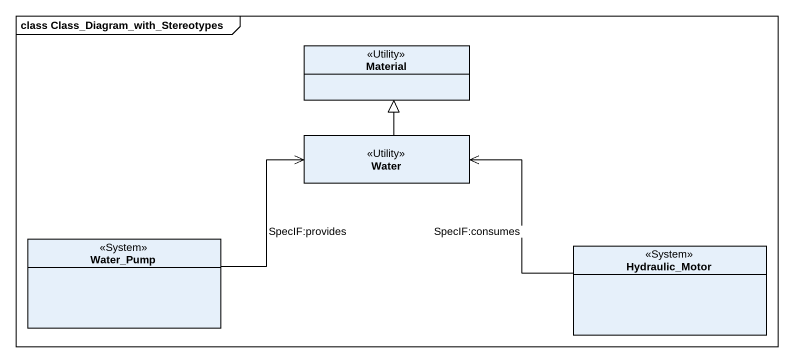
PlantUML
@startuml
mainframe class Class_Diagram_with_Stereotypes
hide circle
hide empty members
class Material <<Utility>>
class Water <<Utility>>
class Water_Pump <<System>>
class Hydraulic_Motor <<System>>
Water -up-|> Material
Water_Pump -right-> Water : SpecIF:provides
Hydraulic_Motor -left-> Water : SpecIF:consumes
@enduml
